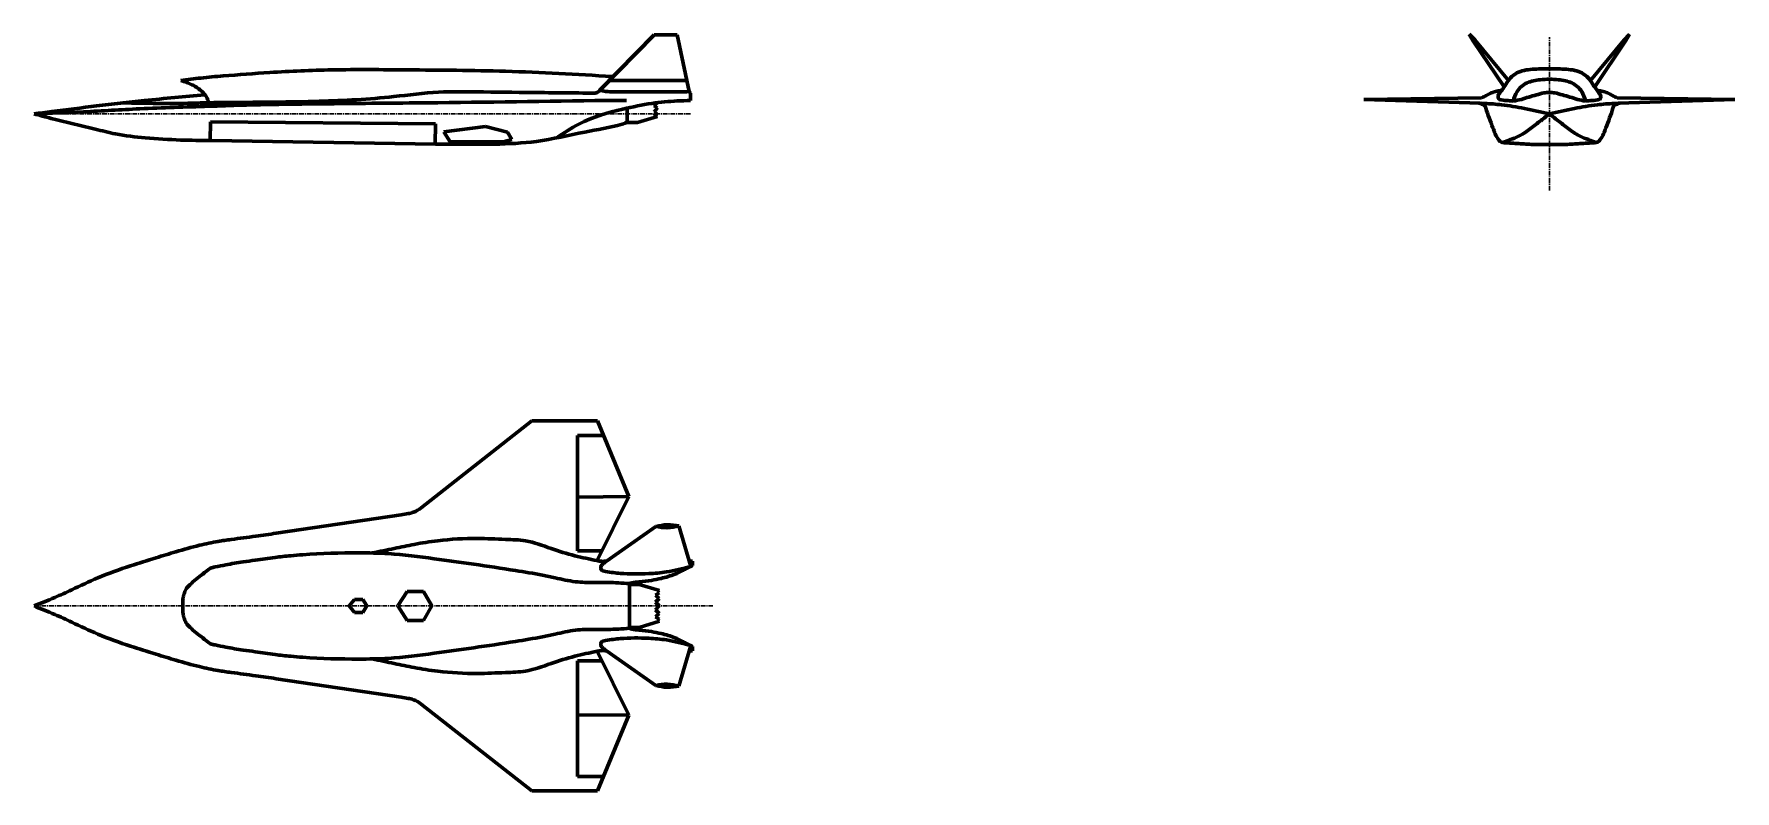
# Model space of a CAD drawing. Header units: millimetres. Extents: x -985956116104 to 1932156, y -552630487266 to 633586.
# Drawn here: x 7216.3 to 7665.3, y 36675.6 to 36875.5 of the extents above; entities that cross this region are included whole.
import ezdxf

# ---------------------------------------------------------------- set-up
doc = ezdxf.new("R2010")
doc.units = ezdxf.units.MM
doc.linetypes.add('CENTER', pattern=[2, 1.25, -0.25, 0.25, -0.25])
doc.layers.add('_axes (Оси)', color=6, linetype='CENTER', lineweight=30)
doc.layers.add('_basic (Основной)', color=4, linetype='Continuous', lineweight=60)

msp = doc.modelspace()

# ---------------------------------------------------------------- linework, layer by layer
at = {"layer": '_axes (Оси)', "transparency": 33554687}
for p, q in [((7616.337, 36834.118), (7616.337, 36874.647)), ((7216.337, 36854.382), (7389.671, 36854.382)), ((7216.337, 36724.466), (7395.502, 36724.466))]:
    msp.add_line(p, q, dxfattribs=at)
at = {"layer": '_basic (Основной)', "transparency": 33554687}
for p, q in [((7595.158, 36875.45), (7596.133, 36873.746)), ((7595.158, 36875.45), (7596.621, 36873.956)), ((7637.515, 36875.45), (7636.052, 36873.956)), ((7637.515, 36875.45), (7636.54, 36873.746)), ((7365.685, 36860.593), (7380.022, 36875.25)), ((7380.022, 36875.25), (7386.144, 36875.25)), ((7386.144, 36875.25), (7389.237, 36860.253)), ((7596.133, 36873.746), (7604.386, 36861.479)), ((7596.621, 36873.956), (7605.509, 36863.156)), ((7636.052, 36873.956), (7627.164, 36863.156)), ((7636.54, 36873.746), (7628.287, 36861.479)), ((7368.18, 36863.144), (7388.641, 36863.144)), ((7364.386, 36857.868), (7372.729, 36857.868)), ((7389.237, 36860.253), (7389.586, 36859.828)), ((7389.586, 36859.828), (7389.586, 36857.89)), ((7598.447, 36858.613), (7567.349, 36858.168)), ((7567.349, 36858.168), (7598.161, 36857.155)), ((7634.226, 36858.613), (7665.324, 36858.168)), ((7665.324, 36858.168), (7634.513, 36857.155)), ((7372.907, 36852.092), (7372.907, 36855.896)), ((7375.632, 36852.092), (7380.887, 36853.646)), ((7379.888, 36853.915), (7380.854, 36854.468)), ((7380.887, 36853.646), (7379.888, 36853.915)), ((7379.945, 36856.483), (7380.735, 36857.302)), ((7380.925, 36855.93), (7379.945, 36856.483)), ((7380.016, 36854.894), (7380.925, 36855.93)), ((7380.854, 36854.468), (7380.016, 36854.894)), ((7262.95, 36852.281), (7262.875, 36847.305)), ((7322.333, 36851.708), (7262.95, 36852.281)), ((7322.333, 36851.708), (7322.254, 36846.415)), ((7335.479, 36851.07), (7324.514, 36849.604)), ((7324.514, 36849.604), (7326.165, 36847.002)), ((7341.346, 36849.567), (7335.479, 36851.07)), ((7342.446, 36847.588), (7341.346, 36849.567)), ((7372.907, 36852.092), (7375.632, 36852.092)), ((7263.15, 36847.3), (7322.281, 36846.414)), ((7326.165, 36847.002), (7340.209, 36847.002)), ((7340.209, 36847.002), (7342.446, 36847.588)), ((7318.547, 36750.355), (7347.769, 36773.302)), ((7347.769, 36773.302), (7365.045, 36773.302)), ((7365.045, 36773.302), (7373.302, 36753.329)), ((7359.758, 36769.512), (7359.758, 36738.983)), ((7359.758, 36769.512), (7366.612, 36769.512)), ((7359.758, 36753.222), (7373.302, 36753.329)), ((7373.302, 36753.329), (7364.952, 36736.431)), ((7280.257, 36743.661), (7313.227, 36748.554)), ((7367.417, 36736.296), (7380.508, 36745.45)), ((7386.585, 36745.592), (7389.68, 36734.909)), ((7359.758, 36738.983), (7366.213, 36738.983)), ((7390.135, 36736.27), (7389.285, 36736.27)), ((7390.135, 36735.153), (7390.135, 36736.27)), ((7389.68, 36734.909), (7390.135, 36735.153)), ((7314.824, 36728.297), (7312.403, 36724.466)), ((7319.139, 36728.297), (7314.824, 36728.297)), ((7321.341, 36724.466), (7319.139, 36728.297)), ((7373.493, 36730.357), (7373.493, 36724.466)), ((7373.493, 36730.116), (7376.044, 36730.116)), ((7376.044, 36730.116), (7381.443, 36728.514)), ((7381.373, 36727.922), (7380.382, 36727.312)), ((7380.382, 36727.312), (7381.321, 36726.459)), ((7381.443, 36728.514), (7380.799, 36728.235)), ((7380.799, 36728.235), (7381.373, 36727.922)), ((7300.924, 36726.218), (7299.552, 36724.466)), ((7300.924, 36722.713), (7299.552, 36724.466)), ((7303.097, 36726.218), (7300.924, 36726.218)), ((7303.097, 36722.713), (7300.924, 36722.713)), ((7304.183, 36724.466), (7303.097, 36726.218)), ((7304.183, 36724.466), (7303.097, 36722.713)), ((7314.824, 36720.635), (7312.403, 36724.466)), ((7321.341, 36724.466), (7319.139, 36720.635)), ((7373.493, 36718.574), (7373.493, 36724.466)), ((7381.321, 36726.459), (7380.41, 36725.456)), ((7380.41, 36725.456), (7381.35, 36724.466)), ((7380.41, 36723.475), (7381.35, 36724.466)), ((7381.321, 36722.472), (7380.41, 36723.475)), ((7319.139, 36720.635), (7314.824, 36720.635)), ((7373.493, 36718.815), (7376.044, 36718.815)), ((7376.044, 36718.815), (7381.443, 36720.417)), ((7380.382, 36721.619), (7381.321, 36722.472)), ((7381.373, 36721.009), (7380.382, 36721.619)), ((7380.799, 36720.696), (7381.373, 36721.009)), ((7381.443, 36720.417), (7380.799, 36720.696)), ((7386.585, 36703.339), (7389.68, 36714.022)), ((7389.68, 36714.022), (7390.135, 36713.778)), ((7390.135, 36713.778), (7390.135, 36712.661)), ((7359.758, 36679.419), (7359.758, 36709.949)), ((7359.758, 36709.949), (7366.213, 36709.949)), ((7373.302, 36695.602), (7364.952, 36712.5)), ((7367.417, 36712.635), (7380.508, 36703.481)), ((7390.135, 36712.661), (7389.285, 36712.661)), ((7280.257, 36705.27), (7313.227, 36700.378)), ((7318.547, 36698.577), (7347.769, 36675.629)), ((7359.758, 36695.709), (7373.302, 36695.602)), ((7365.045, 36675.629), (7373.302, 36695.602)), ((7359.758, 36679.419), (7366.612, 36679.419)), ((7347.769, 36675.629), (7365.045, 36675.629))]:
    msp.add_line(p, q, dxfattribs=at)
for points in [[(7255.105, 36863.209), (7260.369, 36863.838), (7266.264, 36864.382), (7278.567, 36865.283), (7294.939, 36865.983), (7314.814, 36865.983), (7340.814, 36865.608), (7368.924, 36864.247)], [(7262.403, 36857.316), (7262.024, 36858.541), (7260.389, 36860.525), (7258.024, 36862.071), (7255.105, 36863.209)], [(7616.337, 36866.26), (7611.845, 36866.139), (7609.636, 36865.85), (7607.763, 36865.165), (7606.087, 36863.856), (7603.831, 36860.672), (7603.069, 36859.713)], [(7616.337, 36863.496), (7613.933, 36863.396), (7612.099, 36863.073), (7610.45, 36862.534), (7608.987, 36861.625), (7607.815, 36860.285), (7606.752, 36857.729)], [(7616.337, 36866.26), (7620.829, 36866.139), (7623.037, 36865.85), (7624.91, 36865.165), (7626.586, 36863.856), (7628.842, 36860.672), (7629.604, 36859.713)], [(7616.337, 36863.496), (7618.74, 36863.396), (7620.574, 36863.073), (7622.223, 36862.534), (7623.687, 36861.625), (7624.858, 36860.285), (7625.921, 36857.729)], [(7216.337, 36854.382), (7221.068, 36854.963), (7232.852, 36856.471), (7245.536, 36857.892), (7261.394, 36859.433)], [(7262.403, 36857.316), (7268.212, 36857.375), (7291.618, 36857.69), (7311.288, 36858.926), (7323.147, 36860.107), (7333.151, 36860.171), (7348.087, 36860.002), (7364.209, 36859.843)], [(7262.474, 36856.364), (7271.235, 36856.661), (7290.662, 36857.01), (7317.028, 36857.26), (7364.386, 36857.868)], [(7389.586, 36857.89), (7386.133, 36857.777), (7379.456, 36857.127), (7371.759, 36855.632), (7360.182, 36851.689), (7354.343, 36848.046)], [(7364.209, 36859.843), (7364.763, 36859.924), (7365.685, 36860.593)], [(7365.685, 36860.593), (7367.216, 36860.315), (7369.463, 36860.189), (7373.494, 36860.189), (7380.594, 36860.189), (7387.081, 36860.189), (7387.837, 36860.189), (7389.237, 36860.253)], [(7603.802, 36860.633), (7602.501, 36860.347), (7601.002, 36859.905), (7599.677, 36859.212), (7598.447, 36858.613)], [(7603.069, 36859.713), (7602.843, 36859.192), (7602.86, 36858.407), (7603.612, 36858.056), (7605.469, 36857.872), (7606.752, 36857.729)], [(7616.337, 36860.008), (7614.887, 36859.896), (7612.916, 36859.377), (7610.913, 36858.807), (7608.94, 36858.206), (7606.752, 36857.729)], [(7616.337, 36860.008), (7617.786, 36859.896), (7619.757, 36859.377), (7621.76, 36858.807), (7623.733, 36858.206), (7625.921, 36857.729)], [(7629.604, 36859.713), (7629.83, 36859.192), (7629.813, 36858.407), (7629.061, 36858.056), (7627.205, 36857.872), (7625.921, 36857.729)], [(7628.871, 36860.633), (7630.173, 36860.347), (7631.671, 36859.905), (7632.996, 36859.212), (7634.226, 36858.613)], [(7216.337, 36854.382), (7229.378, 36854.902), (7244.229, 36855.711), (7262.474, 36856.364)], [(7216.337, 36854.382), (7220.889, 36853.176), (7232.477, 36850.359), (7237.842, 36849.087), (7245.716, 36848.022), (7255.035, 36847.472), (7263.15, 36847.3)], [(7262.403, 36857.316), (7258.12, 36857.183), (7239.756, 36857.276)], [(7616.337, 36846.28), (7615.308, 36846.28), (7612.001, 36846.297), (7608.271, 36846.525), (7604.411, 36846.769), (7603.482, 36846.997), (7602.896, 36847.583), (7601.43, 36850.692), (7599.589, 36855.917), (7599.508, 36856.19), (7599.367, 36856.446), (7599.074, 36856.663), (7597.702, 36857.17)], [(7598.161, 36857.155), (7599.224, 36857.108), (7603.682, 36856.773), (7609.742, 36855.78), (7616.337, 36854.382)], [(7616.337, 36854.382), (7615.001, 36853.335), (7612.443, 36851.3), (7609.542, 36849.21), (7608.222, 36848.462), (7606.007, 36847.566), (7604.044, 36846.814)], [(7616.337, 36846.28), (7617.365, 36846.28), (7620.672, 36846.297), (7624.402, 36846.525), (7628.263, 36846.769), (7629.191, 36846.997), (7629.777, 36847.583), (7631.243, 36850.692), (7633.084, 36855.917), (7633.165, 36856.19), (7633.306, 36856.446), (7633.599, 36856.663), (7634.971, 36857.17)], [(7634.513, 36857.155), (7633.449, 36857.108), (7628.991, 36856.773), (7622.932, 36855.78), (7616.337, 36854.382)], [(7616.337, 36854.382), (7617.672, 36853.335), (7620.23, 36851.3), (7623.131, 36849.21), (7624.451, 36848.462), (7626.666, 36847.566), (7628.629, 36846.814)], [(7322.281, 36846.414), (7326.966, 36846.388), (7337.93, 36846.388), (7348.964, 36847.113), (7361.735, 36849.568), (7371.593, 36851.677), (7372.907, 36852.092)], [(7313.227, 36748.554), (7315.13, 36748.847), (7316.526, 36749.215), (7318.547, 36750.355)], [(7380.508, 36745.45), (7383.443, 36745.915), (7386.585, 36745.592)], [(7380.508, 36745.45), (7383.461, 36745.123), (7386.585, 36745.592)], [(7216.337, 36724.466), (7221.793, 36726.699), (7226.297, 36728.734), (7233.177, 36731.876), (7241.827, 36735.084), (7248.542, 36737.19), (7253.764, 36738.769), (7260.034, 36740.478), (7264.913, 36741.504), (7268.404, 36742.027), (7274.875, 36742.887), (7280.257, 36743.661)], [(7305.589, 36738.451), (7311.443, 36739.659), (7316.685, 36740.727), (7322.904, 36741.684), (7333.403, 36742.283), (7340.778, 36742.044), (7346.095, 36741.643), (7352.832, 36739.648), (7359.11, 36737.733), (7364.952, 36736.431)], [(7262.923, 36734.475), (7264.119, 36734.759), (7266.936, 36735.326), (7271.524, 36736.115), (7274.744, 36736.544), (7279.954, 36737.286), (7284.151, 36737.739)], [(7284.151, 36737.739), (7287.278, 36738.004), (7302.081, 36738.482), (7309.892, 36738.288), (7321.982, 36736.944), (7332.4, 36735.484), (7343.39, 36733.831), (7350.567, 36732.64)], [(7364.952, 36736.431), (7366.134, 36736.26), (7367.417, 36736.296)], [(7367.417, 36736.296), (7366.618, 36735.699), (7366.068, 36735.073), (7366.041, 36734.114), (7367.222, 36733.586), (7371.125, 36733.077), (7378.612, 36732.996), (7383.251, 36733.444), (7389.68, 36734.909)], [(7255.599, 36724.466), (7255.614, 36725.641), (7255.717, 36726.809), (7255.939, 36727.592), (7256.5, 36728.953), (7257.46, 36730.062), (7260.864, 36732.904), (7262.923, 36734.475)], [(7350.567, 36732.64), (7353.861, 36731.911), (7359.273, 36730.862), (7361.71, 36730.681), (7367.779, 36730.673), (7373.493, 36730.357)], [(7373.493, 36730.357), (7374.128, 36730.564), (7376.104, 36730.832), (7379.306, 36731.222), (7381.887, 36731.75), (7385.469, 36732.857), (7389.68, 36734.909)], [(7216.337, 36724.466), (7221.793, 36722.232), (7226.297, 36720.197), (7233.177, 36717.056), (7241.827, 36713.848), (7248.542, 36711.741), (7253.764, 36710.162), (7260.034, 36708.453), (7264.913, 36707.427), (7268.404, 36706.904), (7274.875, 36706.045), (7280.257, 36705.27)], [(7255.599, 36724.466), (7255.614, 36723.29), (7255.717, 36722.122), (7255.939, 36721.339), (7256.5, 36719.979), (7257.46, 36718.87), (7260.864, 36716.028), (7262.923, 36714.457)], [(7350.567, 36716.291), (7353.861, 36717.02), (7359.273, 36718.069), (7361.71, 36718.25), (7367.779, 36718.259), (7373.493, 36718.574)], [(7373.493, 36718.574), (7374.128, 36718.367), (7376.104, 36718.099), (7379.306, 36717.709), (7381.887, 36717.182), (7385.469, 36716.075), (7389.68, 36714.022)], [(7262.923, 36714.457), (7264.119, 36714.172), (7266.936, 36713.606), (7271.524, 36712.817), (7274.744, 36712.387), (7279.954, 36711.645), (7284.151, 36711.192)], [(7284.151, 36711.192), (7287.278, 36710.928), (7302.081, 36710.45), (7309.892, 36710.643), (7321.982, 36711.987), (7332.4, 36713.447), (7343.39, 36715.1), (7350.567, 36716.291)], [(7367.417, 36712.635), (7366.618, 36713.232), (7366.068, 36713.858), (7366.041, 36714.817), (7367.222, 36715.345), (7371.125, 36715.854), (7378.612, 36715.936), (7383.251, 36715.488), (7389.68, 36714.022)], [(7305.589, 36710.48), (7311.443, 36709.272), (7316.685, 36708.204), (7322.904, 36707.247), (7333.403, 36706.648), (7340.778, 36706.887), (7346.095, 36707.288), (7352.832, 36709.283), (7359.11, 36711.199), (7364.952, 36712.5)], [(7364.952, 36712.5), (7366.134, 36712.671), (7367.417, 36712.635)], [(7313.227, 36700.378), (7315.13, 36700.084), (7316.526, 36699.716), (7318.547, 36698.577)], [(7380.508, 36703.481), (7383.461, 36703.808), (7386.585, 36703.339)], [(7380.508, 36703.481), (7383.443, 36703.017), (7386.585, 36703.339)]]:
    msp.add_spline(points, degree=3, dxfattribs=at)

doc.saveas('drawing.dxf')
